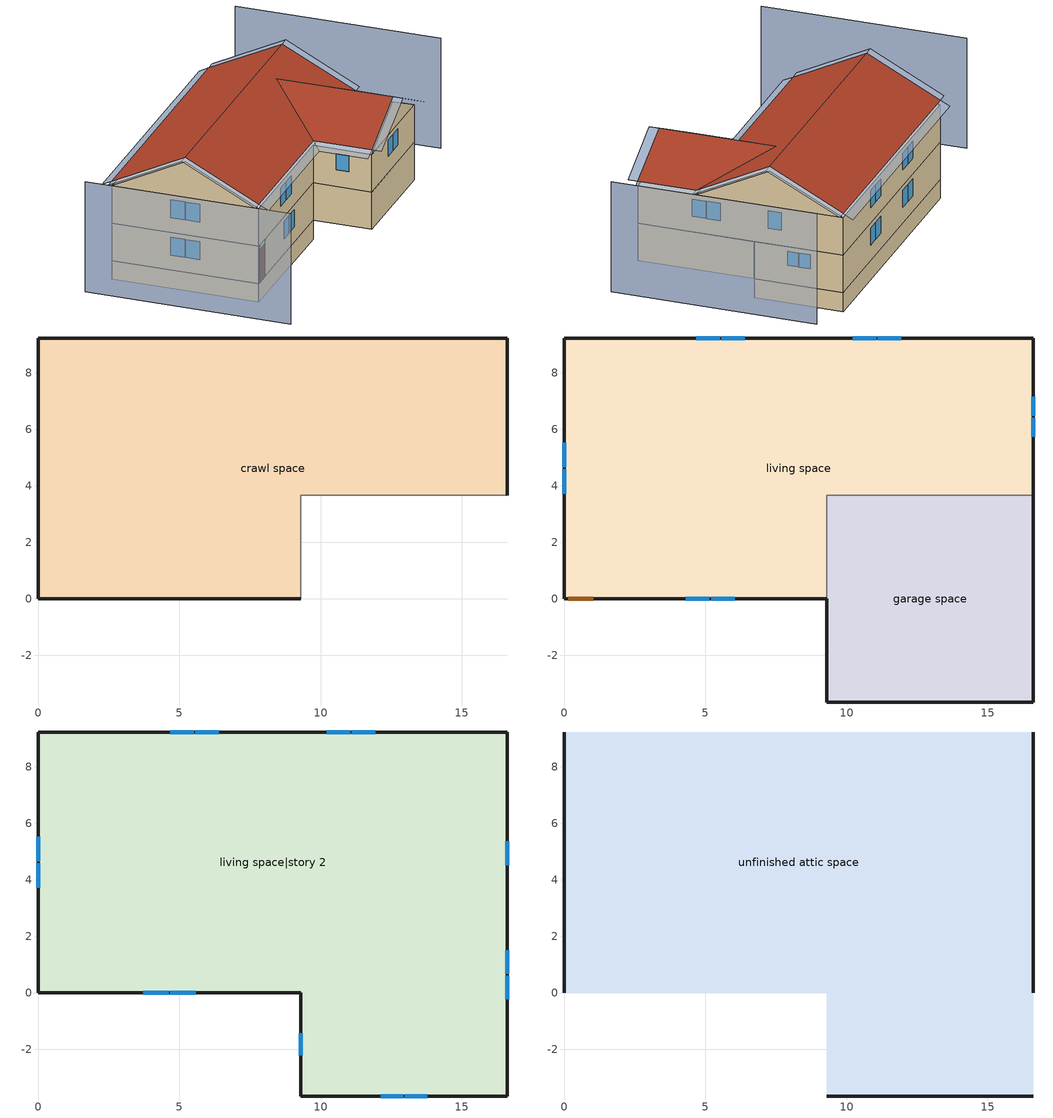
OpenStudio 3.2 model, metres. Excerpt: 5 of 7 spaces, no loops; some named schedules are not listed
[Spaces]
crawl space
 floor foundation (FloorFndGrndCS): 0,0 0,9.23 16.61,9.23 16.61,3.66 9.3,3.66 9.3,0 z-1.22
 wall foundation (WallFndGrndCS): 16.61,3.66 16.61,9.23 0,9.23 0,0 9.3,0 z-1.22:0
 wall adiabatic (WallFndGrndCS): 9.3,0 9.3,3.66 16.61,3.66 z-1.22:0
garage space
 floor foundation (FloorFndGrndUnfinSlab): 9.3,-3.66 9.3,3.66 16.61,3.66 16.61,-3.66 z0
 wall outside (WallExtUninsUnfin): 9.3,0 9.3,-3.66 16.61,-3.66 16.61,3.66 z0:2.44
 wall to living space (WallIntFinInsUnfin Reversed): 16.61,3.66 9.3,3.66 9.3,0 z0:2.44
living space
 floor to crawl space (FloorCSInsFin Reversed): 0,0 0,9.23 16.61,9.23 16.61,3.66 9.3,3.66 9.3,0 z0
 wall outside (WallExtInsFin): 16.61,3.66 16.61,9.23 0,9.23 0,0 0.13,0 1.05,0 9.3,0 z0:2.44
 window (WindowConstruction): 4.3,0 5.14,0 / 5.2,0 6.05,0 z1.01:2.13; 11.93,9.23 11.11,9.23 / 11.05,9.23 10.22,9.23 / 6.4,9.23 5.57,9.23 / 5.51,9.23 4.68,9.23 z1.03:2.13; 0,5.52 0,4.65 / 0,4.58 0,3.71 z0.97:2.13; 16.61,5.74 16.61,6.41 / 16.61,6.47 16.61,7.15 z1.23:2.13
 door (Door): 0.15,0 1.02,0 z0:2.13
living space|story 2
 floor to garage space (FloorFinInsUnfin): 16.61,3.66 16.61,-3.66 9.3,-3.66 9.3,3.66 z2.44
 floor to living space (FloorFinUninsFin): 16.61,9.23 16.61,3.66 9.3,3.66 9.3,0 0,0 0,9.23 z2.44
 wall outside (WallExtInsFin): 0,9.23 0,0 9.3,0 9.3,-3.66 16.61,-3.66 16.61,9.23 0,9.23 z2.44:4.88
 window (WindowConstruction): 3.73,0 4.62,0 / 4.68,0 5.57,0 z3.38:4.57; 12.13,-3.66 12.93,-3.66 / 12.99,-3.66 13.78,-3.66 z3.52:4.57; 11.93,9.23 11.11,9.23 / 11.05,9.23 10.22,9.23 / 6.4,9.23 5.57,9.23 / 5.51,9.23 4.68,9.23 z3.47:4.57; 0,5.52 0,4.65 / 0,4.58 0,3.71 z3.41:4.57; 9.3,-1.44 9.3,-2.22 z3.54:4.57; 16.61,-0.23 16.61,0.61 / 16.61,0.67 16.61,1.51 / 16.61,4.51 16.61,5.35 z3.45:4.57
unfinished attic space
 floor to living space|story 2 (FloorFinInsUnfinAttic): 16.61,9.23 16.61,0 0,0 0,9.23 z4.88; 9.3,-3.66 9.3,0 16.61,0 16.61,-3.66 z4.88
 wall outside (WallExtUninsUnfin): 0,4.61,7.18 0,9.23,4.88 0,0,4.88; 16.61,4.61,7.18 16.61,0,4.88 16.61,9.23,4.88; 9.3,-3.66,4.88 16.61,-3.66,4.88 12.96,-3.66,6.71
 roof outside (RoofUnfinInsExt): 0,4.61,7.49 16.61,4.61,7.49 16.61,9.23,5.18 0,9.23,5.18; 9.3,0,5.18 9.3,-3.66,5.18 12.96,-3.66,7.01 12.96,3.66,7.01; 16.61,0,5.18 12.96,3.66,7.01 12.96,-3.66,7.01 16.61,-3.66,5.18; 0,4.61,7.49 0,0,5.18 9.3,0,5.18 12.96,3.66,7.01 16.61,0,5.18 16.61,4.61,7.49
shading: -4.57,9.23 -4.57,-3.66 / 21.19,-3.66 21.19,9.23 z0:7.18; 16.61,0.67 16.61,1.51 / 16.61,-0.23 16.61,0.61 / 16.61,4.51 16.61,5.35 z3.45:4.57; 0,5.52 0,4.65 / 0,4.58 0,3.71 z0.97:2.13; 4.3,0 5.14,0 / 5.2,0 6.05,0 z1.01:2.13; 12.13,-3.66 12.93,-3.66 / 12.99,-3.66 13.78,-3.66 z3.52:4.57; 11.05,9.23 10.22,9.23 / 5.51,9.23 4.68,9.23 / 11.93,9.23 11.11,9.23 / 6.4,9.23 5.57,9.23 z1.03:2.13; 16.61,5.74 16.61,6.41 / 16.61,6.47 16.61,7.15 z1.23:2.13; 9.3,-1.44 9.3,-2.22 z3.54:4.57; 11.93,9.23 11.11,9.23 / 11.05,9.23 10.22,9.23 / 6.4,9.23 5.57,9.23 / 5.51,9.23 4.68,9.23 z3.47:4.57; 0,4.58 0,3.71 / 0,5.52 0,4.65 z3.41:4.57; 4.68,0 5.57,0 / 3.73,0 4.62,0 z3.38:4.57; -0.61,4.61,7.49 -0.61,0,5.18 0,0,5.18 0,4.61,7.49; 0,-0.61,4.88 9.3,-0.61,4.88 9.3,0,5.18 0,0,5.18; 17.22,0,5.18 17.22,4.61,7.49 16.61,4.61,7.49 16.61,0,5.18; 17.22,-3.66,4.88 17.22,0,4.88 16.61,0,5.18 16.61,-3.66,5.18; 12.96,-4.27,7.01 16.61,-4.27,5.18 16.61,-3.66,5.18 12.96,-3.66,7.01; 8.69,0,4.88 8.69,-3.66,4.88 9.3,-3.66,5.18 9.3,0,5.18; 9.3,-4.27,5.18 12.96,-4.27,7.01 12.96,-3.66,7.01 9.3,-3.66,5.18; -0.61,9.23,5.18 -0.61,4.61,7.49 0,4.61,7.49 0,9.23,5.18; 17.22,4.61,7.49 17.22,9.23,5.18 16.61,9.23,5.18 16.61,4.61,7.49; 16.61,9.84,4.88 0,9.84,4.88 0,9.23,5.18 16.61,9.23,5.18
[Building]
Building 1: North Axis {deg}=45; Standards Number of Stories=2; Standards Number of Above Ground Stories=2; Standards Building Type=singlefamilydetached; Standards Number of Living Units=1
[Site]
Burlington International Ap_VT_USA: Latitude {deg}=44.47; Longitude {deg}=-73.15; Time Zone {hr}=-5; Elevation {m}=101; Terrain=Suburbs
[ClimateZones]
Climate Zone Institution Name 1=Building America; Climate Zone Document Year 1=0; Climate Zone Value 1=Cold
[Site:WaterMainsTemperature]
Calculation Method=Correlation; Annual Average Outdoor Air Temperature {C}=7.86614; Maximum Difference In Monthly Average Outdoor Air Temperatures {deltaC}=28.2745
[Site:GroundTemperature:Deep]
7.86614, 7.86614, 7.86614, 7.86614, 7.86614, 7.86614, 7.86614, 7.86614, 7.86614, 7.86614, 7.86614, 7.86614
[Material] Roughness=Rough
Name | Thickness {m} | Conductivity {W/m-K} | Density {kg/m3} | Specific Heat {J/kg-K} | Thermal Absorptance | Solar Absorptance | Visible Absorptance
Drywall 0.5 in. | 0.0127 | 0.160291 | 801 | 837.4 | 0.9 | 0.5 | 0.1
FloorUATrussandIns | 0.0889 | 0.0564573 | 50.7834 | 1165.1 | 0.9 | 0.5 | 0.9
FloorUAAdditionalCeilingIns | 0.196342 | 0.0539976 | 16.02 | 1046.75
Asphalt Shingles, Medium | 0.009525 | 0.162714 | 1121.4 | 1465.45 | 0.91 | 0.85 | 0.85
RoofSheathing | 0.01905 | 0.115458 | 512.64 | 1214.23 | 0.82 | 0.3 | 0.3
RoofUARoofIns | 0.18415 | 8.02397 | 37.0049 | 1207.88 | 0.91 | 0.85 | 0.91
Vinyl, Light | 0.009525 | 0.089435 | 177.822 | 1046.75 | 0.9 | 0.3 | 0.3
WallSheathing | 0.0127 | 0.115458 | 512.64 | 1214.23 | 0.82 | 0.3 | 0.3
WallStudAndCavity | 0.1397 | 0.0591464 | 148.393 | 1174.04 | 0.9 | 0.3 | 0.9
WallStudAndCavity 1 | 0.1397 | 0.0595086 | 148.393 | 1174.04 | 0.82 | 0.3 | 0.82
WallStudAndCavity 2 | 0.0889 | 0.393744 | 83.0341 | 1211.67 | 0.9 | 0.3 | 0.9
WallStudAndCavity 3 | 0.0889 | 0.397942 | 83.0341 | 1211.67 | 0.82 | 0.3 | 0.3
res furniture material living space|story 2 | 0.1524 | 0.115458 | 640.8 | 1214.23 | 0.9 | 0.6 | 0.1
Concrete 8.0 in.; FootingMaterial | 0.2032 | 1.803125 | 2242.8 | 837.4 | 0.9
Concrete 4.0 in. | 0.1016 | 1.803125 | 2242.8 | 837.4 | 0.9
FloorIns | 0.23495 | 0.0754732 | 106.365 | 1151.69 | 0.82 | 0.3 | 0.3
Wood Floor | 0.015875 | 0.115458 | 544.68 | 1214.23
Floor Covering | 0.0127 | 0.0433444 | 54.468 | 1339.84 | 0.9 | 0.9
FloorIns 1 | 0.1397 | 0.0489548 | 106.365 | 1151.69 | 0.82 | 0.3 | 0.3
FloorFinStudAndAirFloor | 0.1397 | 0.557395 | 67.691 | 1210.98 | 0.9 | 0.5 | 0.9
DoorMaterial | 0.04445 | 0.0612267 | 512.64 | 1214.23 | 0.82 | 0.3 | 0.3
[Construction]
FloorFinInsUnfinAttic: Drywall 0.5 in., FloorUATrussandIns, FloorUAAdditionalCeilingIns
RoofUnfinInsExt: Asphalt Shingles, Medium, RoofSheathing, RoofUARoofIns
WallExtInsFin: Vinyl, Light, WallSheathing, WallStudAndCavity, Drywall 0.5 in.
WallIntFinInsUnfin Reversed: WallStudAndCavity 1, WallSheathing
WallExtUninsUnfin: Vinyl, Light, WallSheathing, WallStudAndCavity 2
WallIntFinUninsFin: WallStudAndCavity 3, Drywall 0.5 in.
res furniture construction living space|story 2; res furniture construction garage space; res furniture construction living space: res furniture material living space|story 2
WallFndGrndCS: Concrete 8.0 in.
FloorFndGrndCS; FloorFndGrndUnfinSlab: Concrete 4.0 in.
FloorCSInsFin Reversed: Floor Covering, Wood Floor, RoofSheathing, FloorIns
FootingConstruction: FootingMaterial
FloorFinInsUnfin: FloorIns 1, RoofSheathing, Wood Floor, Floor Covering
FloorFinUninsFin: Drywall 0.5 in., FloorFinStudAndAirFloor, RoofSheathing, Wood Floor, Floor Covering
WindowConstruction: WindowMaterial
Door: DoorMaterial
[WindowMaterial:SimpleGlazingSystem]
WindowMaterial: U-Factor {W/m2-K}=6.58648; Solar Heat Gain Coefficient=0.76
[ThermalZone] Use Ideal Air Loads=No
living zone: Thermostat=living zone temperature setpoint
garage zone; unfinished attic zone; crawl zone: 
res ds res fur oil asys ret air zone; res ds res ac asys ret air zone: Volume {m3}=0.25
[Sizing:Zone] Zone Cooling Design Supply Air Temperature Input Method=SupplyAirTemperature; Zone Cooling Design Supply Air Temperature {C}=14; Zone Cooling Design Supply Air Temperature Difference {deltaC}=11.11; Zone Heating Design Supply Air Temperature Input Method=SupplyAirTemperature; Zone Heating Design Supply Air Temperature {C}=40; Zone Heating Design Supply Air Temperature Difference {deltaC}=11.11; Zone Cooling Design Supply Air Humidity Ratio {kg-H2O/kg-air}=0.0085; Zone Heating Design Supply Air Humidity Ratio {kg-H2O/kg-air}=0.008; Cooling Design Air Flow Method=DesignDay; Heating Design Air Flow Method=DesignDay; Account for Dedicated Outdoor Air System=No; Dedicated Outdoor Air System Control Strategy=NeutralSupplyAir; Dedicated Outdoor Air Low Setpoint Temperature for Design {C}=autosize; Dedicated Outdoor Air High Setpoint Temperature for Design {C}=autosize
garage zone; unfinished attic zone; crawl zone; res ds res fur oil asys ret air zone; res ds res ac asys ret air zone
[Space]
Name | Space Type | Thermal Zone | Building Unit
garage space | Space Type 1 | garage zone
living space; living space|story 2 | Space Type 2 | living zone | unit 1
unfinished attic space | Space Type 3 | unfinished attic zone
crawl space | Space Type 4 | crawl zone
res ds res fur oil asys ret air space |  | res ds res fur oil asys ret air zone
res ds res ac asys ret air space |  | res ds res ac asys ret air zone
[SpaceType]
Name | Standards Space Type
Space Type 1 | garage
Space Type 2 | living
Space Type 3 | unfinished attic
Space Type 4 | crawlspace
[BuildingUnit]
unit 1: Building Unit Type=Residential
[External:File]
schedules.csv: File=schedules.csv
[People:Definition] Number of People Calculation Method=People; Fraction Radiant=0.319734; Sensible Heat Fraction=0.573; Carbon Dioxide Generation Rate {m3/s-W}=0; Enable ASHRAE 55 Comfort Warnings=No; Mean Radiant Temperature Calculation Type=ZoneAveraged
Name | Number of People {people}
res occupants|living space|story 2 | 1.17449
res occupants|living space | 0.825507
[People] Number of People Schedule=occupants; Activity Level Schedule=res occupants activity schedule; Multiplier=1
Name | People Definition | Space or SpaceType
res occupants|living space|story 2 | res occupants|living space|story 2 | living space|story 2
res occupants|living space | res occupants|living space | living space
[InternalMass:Definition] Design Level Calculation Method=SurfaceArea
Name | Construction | Surface Area {m2}
living space|story 2 Partition | WallIntFinUninsFin | 180.093
living space Partition | WallIntFinUninsFin | 126.58
res furniture mass living space|story 2 | res furniture construction living space|story 2 | 72.037
res furniture mass garage space | res furniture construction garage space | 5.35122
res furniture mass living space | res furniture construction living space | 50.6322
[InternalMass] Multiplier=1
Name | Internal Mass Definition | Space or SpaceType
living space|story 2 Partition | living space|story 2 Partition | living space|story 2
living space Partition | living space Partition | living space
res furniture mass living space|story 2 | res furniture mass living space|story 2 | living space|story 2
res furniture mass garage space | res furniture mass garage space | garage space
res furniture mass living space | res furniture mass living space | living space
[Foundation:Kiva] Wall Height Above Grade {m}=0.2032; Wall Depth Below Slab {m}=0.2032
Name | Footing Wall Construction
Foundation Kiva 1
Foundation Kiva 2 | FootingConstruction
[Foundation:Kiva:Settings]
Soil Conductivity {W/m-K}=1.731; Soil Density {kg/m3}=1842.3; Soil Specific Heat {J/kg-K}=418.7; Ground Solar Absorptivity=0.9; Ground Thermal Absorptivity=0.9; Ground Surface Roughness {m}=0.03; Far-Field Width {m}=40; Deep-Ground Boundary Condition=ZeroFlux; Deep-Ground Depth {m}=40; Minimum Cell Dimension {m}=0.02; Maximum Cell Growth Coefficient=1.5; Simulation Timestep=Hourly
[SurfaceProperty:ExposedFoundationPerimeter] Exposed Perimeter Calculation Method=TotalExposedPerimeter
Name | Total Exposed Perimeter {m}
Surface 28 | 40.7134
Surface 1 | 18.288
[WaterUse:Equipment:Definition]
Name | Peak Flow Rate {m3/s} | Target Temperature Schedule
res shower | 4.32139e-05 | fixtures temperature schedule
res sink | 3.62486e-05 | fixtures temperature schedule
res bath | 0.000136055 | fixtures temperature schedule
res shower dist; res sink dist; res bath dist | 0 | fixtures temperature schedule
res cw | 4.25368e-05 | res cw temperature schedule
[WaterUse:Equipment] Space=living space|story 2
Name | Water Use Equipment Definition | Flow Rate Fraction Schedule
res shower | res shower | showers
res sink | res sink | sinks
res bath | res bath | baths
res shower dist | res shower dist | showers
res sink dist | res sink dist | sinks
res bath dist | res bath dist | baths
res cw | res cw | clothes_washer
[OtherEquipment:Definition] Design Level Calculation Method=EquipmentLevel
Name | Design Level {W} | Fraction Latent | Fraction Radiant | Fraction Lost
res shower | 1242.62 | 0.487118 | 0 | 0
res sink | 363.937 | 0.311976 | 0 | 0
res bath | 2006.36 | 0 | 0 | 0
res hot water distribution | 2236.05 | 0 | 0 | 0
res ds res fur oil asys SupSLkToLvEq; res ds res fur oil asys SupLatLkToLvEq; res ds res fur oil asys SupDCnToLvEq; res ds res fur oil asys SupDCnToAhEq; res ds res fur oil asys RetDCnToPlEq; res ds res fur oil asys RetDCnToAhEquip; res ds res fur oil asys SupSLkToAhEq; res ds res fur oil asys SupLatLkToAhEq; res ds res fur oil asys RetSLkEq; res ds res fur oil asys RetLatLkEq; res ds res ac asys SupSLkToLvEq; res ds res ac asys SupLatLkToLvEq; res ds res ac asys SupDCnToLvEq; res ds res ac asys SupDCnToAhEq; res ds res ac asys RetDCnToPlEq; res ds res ac asys RetDCnToAhEquip; res ds res ac asys SupSLkToAhEq; res ds res ac asys SupLatLkToAhEq; res ds res ac asys RetSLkEq; res ds res ac asys RetLatLkEq | 0
[OtherEquipment]
Name | Other Equipment Definition | Space or SpaceType | Schedule | Fuel Type
res shower | res shower | living space|story 2 | showers
res sink | res sink | living space|story 2 | sinks
res bath | res bath | living space|story 2 | baths
res hot water distribution | res hot water distribution | living space|story 2 | showers
res ds res fur oil asys SupSLkToLvEq | res ds res fur oil asys SupSLkToLvEq | living space|story 2 | Always On Discrete | None
res ds res fur oil asys SupLatLkToLvEq | res ds res fur oil asys SupLatLkToLvEq | living space|story 2 | Always On Discrete | None
res ds res fur oil asys SupDCnToLvEq | res ds res fur oil asys SupDCnToLvEq | living space|story 2 | Always On Discrete | None
res ds res fur oil asys SupDCnToAhEq | res ds res fur oil asys SupDCnToAhEq | crawl space | Always On Discrete | None
res ds res fur oil asys RetDCnToPlEq | res ds res fur oil asys RetDCnToPlEq | res ds res fur oil asys ret air space | Always On Discrete | None
res ds res fur oil asys RetDCnToAhEquip | res ds res fur oil asys RetDCnToAhEquip | crawl space | Always On Discrete | None
res ds res fur oil asys SupSLkToAhEq | res ds res fur oil asys SupSLkToAhEq | crawl space | Always On Discrete | None
res ds res fur oil asys SupLatLkToAhEq | res ds res fur oil asys SupLatLkToAhEq | crawl space | Always On Discrete | None
res ds res fur oil asys RetSLkEq | res ds res fur oil asys RetSLkEq | res ds res fur oil asys ret air space | Always On Discrete | None
res ds res fur oil asys RetLatLkEq | res ds res fur oil asys RetLatLkEq | res ds res fur oil asys ret air space | Always On Discrete | None
res ds res ac asys SupSLkToLvEq | res ds res ac asys SupSLkToLvEq | living space|story 2 | Always On Discrete | None
res ds res ac asys SupLatLkToLvEq | res ds res ac asys SupLatLkToLvEq | living space|story 2 | Always On Discrete | None
res ds res ac asys SupDCnToLvEq | res ds res ac asys SupDCnToLvEq | living space|story 2 | Always On Discrete | None
res ds res ac asys SupDCnToAhEq | res ds res ac asys SupDCnToAhEq | crawl space | Always On Discrete | None
res ds res ac asys RetDCnToPlEq | res ds res ac asys RetDCnToPlEq | res ds res ac asys ret air space | Always On Discrete | None
res ds res ac asys RetDCnToAhEquip | res ds res ac asys RetDCnToAhEquip | crawl space | Always On Discrete | None
res ds res ac asys SupSLkToAhEq | res ds res ac asys SupSLkToAhEq | crawl space | Always On Discrete | None
res ds res ac asys SupLatLkToAhEq | res ds res ac asys SupLatLkToAhEq | crawl space | Always On Discrete | None
res ds res ac asys RetSLkEq | res ds res ac asys RetSLkEq | res ds res ac asys ret air space | Always On Discrete | None
res ds res ac asys RetLatLkEq | res ds res ac asys RetLatLkEq | res ds res ac asys ret air space | Always On Discrete | None
[EnergyManagementSystem:Sensor]
Name | Output Variable or Output Meter Index Key | Output Variable or Output Meter
res_shower_vol | res shower | Water Use Equipment Hot Water Volume
res_shower_mixsp | fixtures temperature schedule | Schedule Value
res_nv_pb_s |  | Site Outdoor Air Barometric Pressure
res_af_vw_s |  | Site Wind Speed
res_nv_wt_s |  | Site Outdoor Air Humidity Ratio
res_nv_1_nva_s | res nv_1 avail schedule | Schedule Value
res_nv_1_sp_s | res nv_1 temp schedule | Schedule Value
res_ds_res_fur_oil_asys_ah_mfr_s | Node 26 | System Node Mass Flow Rate
res_ds_res_fur_oil_asys_ah_vfr_s | Node 26 | System Node Current Density Volume Flow Rate
res_ds_res_fur_oil_asys_ah_tt_s | Node 26 | System Node Temperature
res_ds_res_fur_oil_asys_ra_t_s | Node 29 | System Node Temperature
res_ds_res_fur_oil_asys_ah_wt_s | Node 26 | System Node Humidity Ratio
res_ds_res_fur_oil_asys_ra_w_s | Node 29 | System Node Humidity Ratio
res_ds_res_fur_oil_asys_ah_t_s; res_ds_res_ac_asys_ah_t_s | crawl zone | Zone Air Temperature
res_ds_res_fur_oil_asys_ah_w_s; res_ds_res_ac_asys_ah_w_s | crawl zone | Zone Mean Air Humidity Ratio
res_ds_res_ac_asys_ah_mfr_s | Node 19 | System Node Mass Flow Rate
res_ds_res_ac_asys_ah_vfr_s | Node 19 | System Node Current Density Volume Flow Rate
res_ds_res_ac_asys_ah_tt_s | Node 19 | System Node Temperature
res_ds_res_ac_asys_ra_t_s | Node 22 | System Node Temperature
res_ds_res_ac_asys_ah_wt_s | Node 19 | System Node Humidity Ratio
res_ds_res_ac_asys_ra_w_s | Node 22 | System Node Humidity Ratio
res_infil_1_range_sch_s | res mv_1 range exhaust schedule | Schedule Value
res_infil_1_bath_sch_s | res mv_1 bath exhaust schedule | Schedule Value
res_infil_1_dryer_sch_s | clothes_dryer_exhaust | Schedule Value
res_infil_1_wh_sch_s | Always On Discrete | Schedule Value
[EnergyManagementSystem:Program]
res_shower_sag: If res_shower_vol > 0; Set ShowerTime=SystemTimeStep; Else; Set ShowerTime=0; EndIf; If (res_shower_vol > 0) && (res_shower_mixsp > res_shower_tout); Set ShowerSag=SystemTimeStep; Set ShowerE=res_shower_vol*4141170*(res_shower_mixsp-res_shower_tout); Else; Set ShowerSag=0; Set ShowerE=0; EndIf
res_nv_1_program: Set Tdiff = res_af_1_tin_s-res_af_1_tt_s; Set dT = (@Abs Tdiff); Set pt = (@RhFnTdbWPb res_af_1_tt_s res_nv_wt_s res_nv_pb_s); Set NVA = 8665.670319571907; Set Cs = 0.00017926040778923255; Set Cw = 8.70903777141566e-05; Set MNV = 4.15439602667519; Set MHR = 0.0115; Set MRH = 0.7; Set temp1 = (res_nv_1_nva_s*NVA); Set SGNV = temp1*((((Cs*dT)+(Cw*(res_af_vw_s^2)))^0.5)/1000); If (res_nv_wt_s<MHR) && (pt<MRH) && (res_af_1_tin_s>res_nv_1_sp_s); Set temp2 = (res_af_1_tin_s-res_nv_1_sp_s); Set NVadj1 = temp2/(res_af_1_tin_s-res_af_1_tt_s); Set NVadj2 = (@Min NVadj1 1); Set NVadj3 = (@Max NVadj2 0); Set NVadj = SGNV*NVadj3; Set res_nv_1_flow_act = (@Min NVadj MNV); Else; Set res_nv_1_flow_act = 0; EndIf
res_ds_res_fur_oil_asys_program: Set res_ds_res_fur_oil_asys_AhMfr = res_ds_res_fur_oil_asys_ah_mfr_s; Set res_ds_res_fur_oil_asys_FanRtf = res_ds_res_fur_oil_asys_fan_rtf_s; Set res_ds_res_fur_oil_asys_AhVfr = res_ds_res_fur_oil_asys_ah_vfr_s; Set res_ds_res_fur_oil_asys_AhTt = res_ds_res_fur_oil_asys_ah_tt_s; Set res_ds_res_fur_oil_asys_AhWt = res_ds_res_fur_oil_asys_ah_wt_s; Set res_ds_res_fur_oil_asys_RaT = res_ds_res_fur_oil_asys_ra_t_s; Set res_ds_res_fur_oil_asys_RaW = res_ds_res_fur_oil_asys_ra_w_s; Set res_ds_res_fur_oil_asys_AhT = res_ds_res_fur_oil_asys_ah_t_s; Set res_ds_res_fur_oil_asys_AhW = res_ds_res_fur_oil_asys_ah_w_s; Run res_ds_res_fur_oil_asys_lk_subrout; Set res_ds_res_fur_oil_asys_SupSLkToLvEq_act = res_ds_res_fur_oil_asys_SupSLkToLv; Set res_ds_res_fur_oil_asys_SupLatLkToLvEq_act = res_ds_res_fur_oil_asys_SupLatLkToLv; Set res_ds_res_fur_oil_asys_SupDCnToLvEq_act = res_ds_res_fur_oil_asys_SupDCnToLv; Set res_ds_res_fur_oil_asys_SupDCnToAhEq_act = res_ds_res_fur_oil_asys_SupDCnToAh; Set res_ds_res_fur_oil_asys_SupSLkToAhEq_act = res_ds_res_fur_oil_asys_SupSLkToAh; Set res_ds_res_fur_oil_asys_SupLatLkToAhEq_act = res_ds_res_fur_oil_asys_SupLatLkToAh; Set res_ds_res_fur_oil_asys_RetSLkEq_act = res_ds_res_fur_oil_asys_RetSLk; Set res_ds_res_fur_oil_asys_RetLatLkEq_act = res_ds_res_fur_oil_asys_RetLatLk; Set res_ds_res_fur_oil_asys_RetDCnToPlEq_act = res_ds_res_fur_oil_asys_RetDCnToPl; Set res_ds_res_fur_oil_asys_RetDCnToAhEquip_act = res_ds_res_fur_oil_asys_RetDCnToAh; Set res_ds_res_fur_oil_asys_AhToLivMix_act = res_ds_res_fur_oil_asys_AhToLiv; Set res_ds_res_fur_oil_asys_LivToAhMix_act = res_ds_res_fur_oil_asys_LivToAh
res_ds_res_ac_asys_program: Set res_ds_res_ac_asys_AhMfr = res_ds_res_ac_asys_ah_mfr_s; Set res_ds_res_ac_asys_FanRtf = res_ds_res_ac_asys_fan_rtf_s; Set res_ds_res_ac_asys_AhVfr = res_ds_res_ac_asys_ah_vfr_s; Set res_ds_res_ac_asys_AhTt = res_ds_res_ac_asys_ah_tt_s; Set res_ds_res_ac_asys_AhWt = res_ds_res_ac_asys_ah_wt_s; Set res_ds_res_ac_asys_RaT = res_ds_res_ac_asys_ra_t_s; Set res_ds_res_ac_asys_RaW = res_ds_res_ac_asys_ra_w_s; Set res_ds_res_ac_asys_AhT = res_ds_res_ac_asys_ah_t_s; Set res_ds_res_ac_asys_AhW = res_ds_res_ac_asys_ah_w_s; Run res_ds_res_ac_asys_lk_subrout; Set res_ds_res_ac_asys_SupSLkToLvEq_act = res_ds_res_ac_asys_SupSLkToLv; Set res_ds_res_ac_asys_SupLatLkToLvEq_act = res_ds_res_ac_asys_SupLatLkToLv; Set res_ds_res_ac_asys_SupDCnToLvEq_act = res_ds_res_ac_asys_SupDCnToLv; Set res_ds_res_ac_asys_SupDCnToAhEq_act = res_ds_res_ac_asys_SupDCnToAh; Set res_ds_res_ac_asys_SupSLkToAhEq_act = res_ds_res_ac_asys_SupSLkToAh; Set res_ds_res_ac_asys_SupLatLkToAhEq_act = res_ds_res_ac_asys_SupLatLkToAh; Set res_ds_res_ac_asys_RetSLkEq_act = res_ds_res_ac_asys_RetSLk; Set res_ds_res_ac_asys_RetLatLkEq_act = res_ds_res_ac_asys_RetLatLk; Set res_ds_res_ac_asys_RetDCnToPlEq_act = res_ds_res_ac_asys_RetDCnToPl; Set res_ds_res_ac_asys_RetDCnToAhEquip_act = res_ds_res_ac_asys_RetDCnToAh; Set res_ds_res_ac_asys_AhToLivMix_act = res_ds_res_ac_asys_AhToLiv; Set res_ds_res_ac_asys_LivToAhMix_act = res_ds_res_ac_asys_LivToAh
res_infil_1_program: Set p_m = 0.14; Set p_s = 0.22; Set s_m = 270; Set s_s = 370; Set z_m = 9.99744; Set z_s = 4.8768; Set f_t = (((s_m/z_m)^p_m)*((z_s/s_s)^p_s)); Set Tdiff = res_af_1_tin_s-res_af_1_tt_s; Set dT = @Abs Tdiff; Set c = 0.2413; Set Cs = 0.1169; Set Cw = 0.1283; Set n = 0.65; Set sft = (f_t*0.7000000000000001); Set temp1 = ((c*Cw)*((sft*res_af_vw_s)^(2*n)))^2; Set Qn = (((c*Cs*(dT^n))^2)+temp1)^0.5; Set Tdiff = res_af_1_tin_s-res_af_1_tt_s; Set QWHV = res_infil_1_wh_sch_s*0.0; Set Qrange = res_infil_1_range_sch_s*0.0472; Set Qdryer = res_infil_1_dryer_sch_s*0.0472; Set Qbath = res_infil_1_bath_sch_s*0.0472; Set QductsOut = 0; Set QductsIn = 0; Set QductsOut = QductsOut+res_ds_res_fur_oil_asys_lk_ret_fan_equiv; Set QductsIn = QductsIn+res_ds_res_fur_oil_asys_lk_sup_fan_equiv; Set QductsOut = QductsOut+res_ds_res_ac_asys_lk_ret_fan_equiv; Set QductsIn = QductsIn+res_ds_res_ac_asys_lk_sup_fan_equiv; Set Qout = Qrange+Qbath+Qdryer+QductsOut; Set Qin = QWHV+QductsIn; Set faneff_wh = 1; Set res_infil_1_house_fan_act = (QWHV*300)/faneff_wh*0; Set faneff_sp = 0.4719474432000001; Set res_infil_1_range_fan_act = (Qrange*300)/faneff_sp; Set res_infil_1_bath_fan_act = (Qbath*300)/faneff_sp; Set Qfan = (@Max Qout Qin); If Qfan > 0; Set Qavg = ((Qout + Qin) / 2.0); If ((@Abs (Qout - Qavg)) / Qavg) <= 0.1; Set phi = 1; Else; Set phi = (Qn / (Qn + Qfan)); EndIf; Set Qinf_adj = phi * Qn; Else; Set Qinf_adj = Qn; EndIf; Set res_infil_1_flow_act = Qfan + Qinf_adj
[EnergyManagementSystem:ProgramCallingManager]
res shower sag: EndOfSystemTimestepAfterHVACReporting; res_shower_sag
res af_1 program calling manager: BeginTimestepBeforePredictor; res_infil_1_program; res_nv_1_program
res ds res fur oil asys program calling manager: EndOfSystemTimestepAfterHVACReporting; res_ds_res_fur_oil_asys_program
res ds res ac asys program calling manager: EndOfSystemTimestepAfterHVACReporting; res_ds_res_ac_asys_program
[EnergyManagementSystem:OutputVariable] Type of Data in Variable=Summed; Update Frequency=SystemTimestep; EMS Program or Subroutine=res_shower_sag
Name | EMS Variable | Units
Unmet Shower Energy|unit 1 | ShowerE | J
Unmet Shower Time|unit 1 | ShowerSag | hr
Shower Draw Time|unit 1 | ShowerTime | hr
[ThermostatSetpoint:DualSetpoint]
living zone temperature setpoint: Heating Setpoint Temperature Schedule=res heating setpoint; Cooling Setpoint Temperature Schedule=res cooling setpoint
[ElectricEquipment:Definition] Design Level Calculation Method=EquipmentLevel
Name | Design Level {W} | Fraction Latent | Fraction Radiant | Fraction Lost
res ceil fan | 0 | 0 | 0.558 | 0
res refrig | 65.0889 | 0 | 0 | 0
res cw | 874.518 | 0 | 0.48 | 0.2
res cd electric | 12517.9 | 0.05 | 0.09 | 0.8
res range electric | 2353.64 | 0.3 | 0.24 | 0.3
res misc plug loads|living space|story 2 | 350.395 | 0.021 | 0.558 | 0.049
res misc plug loads|living space | 246.28 | 0.021 | 0.558 | 0.049
res freezer | 47.9573 | 0 | 0 | 0
res pool pump | 997.919 | 0 | 0 | 1
res infil_1 house fan; res infil_1 range fan; res infil_1 bath fan | 0 | 0 | 0 | 1
[ElectricEquipment]
Name | Electric Equipment Definition | Space or SpaceType | Schedule
res ceil fan | res ceil fan | living space|story 2 | ceiling_fan
res refrig | res refrig | living space|story 2 | res refrig schedule
res cw | res cw | living space|story 2 | clothes_washer_power
res cd electric | res cd electric | living space|story 2 | clothes_dryer
res range electric | res range electric | living space|story 2 | cooking_range
res misc plug loads|living space|story 2 | res misc plug loads|living space|story 2 | living space|story 2 | plug_loads
res misc plug loads|living space | res misc plug loads|living space | living space | plug_loads
res freezer | res freezer | garage space | res freezer schedule
res pool pump | res pool pump | living space | res pool pump schedule
res infil_1 house fan | res infil_1 house fan | living space|story 2 | Always On Discrete
res infil_1 range fan | res infil_1 range fan | living space|story 2 | Always On Discrete
res infil_1 bath fan | res infil_1 bath fan | living space|story 2 | Always On Discrete
[Lights:Definition] Design Level Calculation Method=LightingLevel; Fraction Radiant=0.6; Fraction Visible=0.2; Return Air Fraction=0
Name | Lighting Level {W}
res lighting interior living space|story 2 | 331.429
res lighting interior living space | 232.949
res lighting garage garage space | 4.07527
[Lights] Fraction Replaceable=1
Name | Lights Definition | Space or SpaceType | Schedule
res lighting interior living space|story 2 | res lighting interior living space|story 2 | living space|story 2 | lighting_interior
res lighting interior living space | res lighting interior living space | living space | lighting_interior
res lighting garage garage space | res lighting garage garage space | garage space | lighting_garage
[Exterior:Lights:Definition]
res lighting exterior: Design Level {W}=10.8015
[Exterior:Lights]
res lighting exterior: Exterior Lights Definition=res lighting exterior; Schedule=lighting_exterior
[SpaceInfiltration:EffectiveLeakageArea] Schedule=Always On Discrete
Name | Space or SpaceType | Effective Air Leakage Area {cm2} | Stack Coefficient | Wind Coefficient
res infil|garage space | garage space | 408.02 | 0.000129067 | 4.38083e-05
res infil|unfinished attic space | unfinished attic space | 5997.08 | 0.000181537 | 4.28294e-05
[SpaceInfiltration:DesignFlowRate] Schedule=Always On Discrete
Name | Space or SpaceType | Design Flow Rate Calculation Method | Air Changes per Hour {1/hr} | Constant Term Coefficient | Temperature Term Coefficient | Velocity Term Coefficient | Velocity Squared Term Coefficient | Design Flow Rate {m3/s}
res infil|crawl space | crawl space | AirChanges/Hour | 2 | 1 | 0 | 0 | 0
res nv_1 flow; res infil_1 flow | living space|story 2 | Flow/Space |  |  |  |  |  | 0
[EnergyManagementSystem:Actuator]
Name | Actuated Component | Actuated Component Type | Actuated Component Control Type
res_nv_1_flow_act | res nv_1 flow | Zone Infiltration | Air Exchange Flow Rate
res_ds_res_fur_oil_asys_SupSLkToLvEq_act | res ds res fur oil asys SupSLkToLvEq | OtherEquipment | Power Level
res_ds_res_fur_oil_asys_SupLatLkToLvEq_act | res ds res fur oil asys SupLatLkToLvEq | OtherEquipment | Power Level
res_ds_res_fur_oil_asys_SupDCnToLvEq_act | res ds res fur oil asys SupDCnToLvEq | OtherEquipment | Power Level
res_ds_res_fur_oil_asys_SupDCnToAhEq_act | res ds res fur oil asys SupDCnToAhEq | OtherEquipment | Power Level
res_ds_res_fur_oil_asys_RetDCnToPlEq_act | res ds res fur oil asys RetDCnToPlEq | OtherEquipment | Power Level
res_ds_res_fur_oil_asys_RetDCnToAhEquip_act | res ds res fur oil asys RetDCnToAhEquip | OtherEquipment | Power Level
res_ds_res_fur_oil_asys_SupSLkToAhEq_act | res ds res fur oil asys SupSLkToAhEq | OtherEquipment | Power Level
res_ds_res_fur_oil_asys_SupLatLkToAhEq_act | res ds res fur oil asys SupLatLkToAhEq | OtherEquipment | Power Level
res_ds_res_fur_oil_asys_RetSLkEq_act | res ds res fur oil asys RetSLkEq | OtherEquipment | Power Level
res_ds_res_fur_oil_asys_RetLatLkEq_act | res ds res fur oil asys RetLatLkEq | OtherEquipment | Power Level
res_ds_res_fur_oil_asys_AhToLivMix_act | res ds res fur oil asys AhToLivMix | ZoneMixing | Air Exchange Flow Rate
res_ds_res_fur_oil_asys_LivToAhMix_act | res ds res fur oil asys LivToAhMix | ZoneMixing | Air Exchange Flow Rate
res_ds_res_ac_asys_SupSLkToLvEq_act | res ds res ac asys SupSLkToLvEq | OtherEquipment | Power Level
res_ds_res_ac_asys_SupLatLkToLvEq_act | res ds res ac asys SupLatLkToLvEq | OtherEquipment | Power Level
res_ds_res_ac_asys_SupDCnToLvEq_act | res ds res ac asys SupDCnToLvEq | OtherEquipment | Power Level
res_ds_res_ac_asys_SupDCnToAhEq_act | res ds res ac asys SupDCnToAhEq | OtherEquipment | Power Level
res_ds_res_ac_asys_RetDCnToPlEq_act | res ds res ac asys RetDCnToPlEq | OtherEquipment | Power Level
res_ds_res_ac_asys_RetDCnToAhEquip_act | res ds res ac asys RetDCnToAhEquip | OtherEquipment | Power Level
res_ds_res_ac_asys_SupSLkToAhEq_act | res ds res ac asys SupSLkToAhEq | OtherEquipment | Power Level
res_ds_res_ac_asys_SupLatLkToAhEq_act | res ds res ac asys SupLatLkToAhEq | OtherEquipment | Power Level
res_ds_res_ac_asys_RetSLkEq_act | res ds res ac asys RetSLkEq | OtherEquipment | Power Level
res_ds_res_ac_asys_RetLatLkEq_act | res ds res ac asys RetLatLkEq | OtherEquipment | Power Level
res_ds_res_ac_asys_AhToLivMix_act | res ds res ac asys AhToLivMix | ZoneMixing | Air Exchange Flow Rate
res_ds_res_ac_asys_LivToAhMix_act | res ds res ac asys LivToAhMix | ZoneMixing | Air Exchange Flow Rate
res_infil_1_house_fan_act | res infil_1 house fan | ElectricEquipment | Electricity Rate
res_infil_1_range_fan_act | res infil_1 range fan | ElectricEquipment | Electricity Rate
res_infil_1_bath_fan_act | res infil_1 bath fan | ElectricEquipment | Electricity Rate
res_infil_1_flow_act | res infil_1 flow | Zone Infiltration | Air Exchange Flow Rate
[AirLoopHVAC:ReturnPlenum]
Name | ThermalZone
res fur oil asys return plenum | res ds res fur oil asys ret air zone
res ac asys return plenum | res ds res ac asys ret air zone
[ZoneMixing] Schedule=Always On Continuous; Design Flow Rate Calculation Method=Flow/Zone; Design Flow Rate {m3/s}=0
Name | Zone | Source Zone
res ds res fur oil asys AhToLivMix; res ds res ac asys AhToLivMix | living zone | crawl zone
res ds res fur oil asys LivToAhMix; res ds res ac asys LivToAhMix | crawl zone | living zone
[EnergyManagementSystem:Subroutine]
res_ds_res_ac_asys_lk_subrout: Set f_sup = 0.09995004995004995; Set f_ret = 0.05004995004995007; Set f_OA = 0.04990009990009989; Set oafrate = f_OA * res_ds_res_ac_asys_AhVfr; Set suplkfrate = f_sup * res_ds_res_ac_asys_AhVfr; Set retlkfrate = f_ret * res_ds_res_ac_asys_AhVfr; Set res_ds_res_ac_asys_AhToLiv = (@Abs (suplkfrate-retlkfrate-oafrate)); Set res_ds_res_ac_asys_LivToAh = 0; Set res_ds_res_ac_asys_lk_sup_fan_equiv = 0; Set res_ds_res_ac_asys_lk_ret_fan_equiv = oafrate; If res_ds_res_ac_asys_AhMfr>0; Set h_SA=(@HFnTdbW res_ds_res_ac_asys_AhTt res_ds_res_ac_asys_AhWt); Set h_AHZ=(@HFnTdbW res_ds_res_ac_asys_AhT res_ds_res_ac_asys_AhW); Set h_RA=(@HFnTdbW res_ds_res_ac_asys_RaT res_ds_res_ac_asys_RaW); Set h_fg=(@HfgAirFnWTdb res_ds_res_ac_asys_AhWt res_ds_res_ac_asys_AhTt); Set SALkQtot=f_sup*res_ds_res_ac_asys_AhMfr*(h_RA-h_SA); Set temp1=h_fg*(res_ds_res_ac_asys_RaW-res_ds_res_ac_asys_AhWt); Set res_ds_res_ac_asys_SupLatLkToLv = f_sup*res_ds_res_ac_asys_AhMfr*temp1; Set res_ds_res_ac_asys_SupSLkToLv = SALkQtot-res_ds_res_ac_asys_SupLatLkToLv; Set eTm=(res_ds_res_ac_asys_FanRtf/(res_ds_res_ac_asys_AhMfr*1006.0))*207.417; Set eTm=0-eTm; Set temp4=res_ds_res_ac_asys_AhT; Set tsup=temp4+((res_ds_res_ac_asys_AhTt-res_ds_res_ac_asys_AhT)*(@Exp eTm)); Set temp5=tsup-res_ds_res_ac_asys_AhTt; Set res_ds_res_ac_asys_SupDCnToLv = res_ds_res_ac_asys_AhMfr*1006.0*temp5; Set res_ds_res_ac_asys_SupDCnToAh = 0-res_ds_res_ac_asys_SupDCnToLv; Set eTm=(res_ds_res_ac_asys_FanRtf/(res_ds_res_ac_asys_AhMfr*1006.0))*76.821; Set eTm=0-eTm; Set temp6=res_ds_res_ac_asys_AhT; Set tret=temp6+((res_ds_res_ac_asys_RaT-res_ds_res_ac_asys_AhT)*(@Exp eTm)); Set temp7=tret-res_ds_res_ac_asys_RaT; Set res_ds_res_ac_asys_RetDCnToPl=res_ds_res_ac_asys_AhMfr*1006.0*temp7; Set res_ds_res_ac_asys_RetDCnToAh=0-res_ds_res_ac_asys_RetDCnToPl; Set res_ds_res_ac_asys_RetLatLk=0; Set temp2=(res_ds_res_ac_asys_AhT-res_ds_res_ac_asys_RaT); Set res_ds_res_ac_asys_RetSLk=f_ret*res_ds_res_ac_asys_AhMfr*1006.0*temp2; Set QtLkToAHZn=f_sup*res_ds_res_ac_asys_AhMfr*(h_SA-h_AHZ); Set temp3=(res_ds_res_ac_asys_AhWt-res_ds_res_ac_asys_AhW); Set res_ds_res_ac_asys_SupLatLkToAh=f_sup*res_ds_res_ac_asys_AhMfr*h_fg; Set res_ds_res_ac_asys_SupLatLkToAh=res_ds_res_ac_asys_SupLatLkToAh*temp3; Set res_ds_res_ac_asys_SupSLkToAh=QtLkToAHZn-res_ds_res_ac_asys_SupLatLkToAh; Else; Set res_ds_res_ac_asys_SupLatLkToLv=0; Set res_ds_res_ac_asys_SupSLkToLv=0; Set res_ds_res_ac_asys_SupDCnToLv=0; Set res_ds_res_ac_asys_SupDCnToAh=0; Set res_ds_res_ac_asys_RetDCnToPl=0; Set res_ds_res_ac_asys_RetDCnToAh=0; Set res_ds_res_ac_asys_RetLatLk=0; Set res_ds_res_ac_asys_RetSLk=0; Set res_ds_res_ac_asys_SupLatLkToAh=0; Set res_ds_res_ac_asys_SupSLkToAh=0; EndIf
[Schedule:File] External File=schedules.csv; Rows to Skip at Top=1; Number of Hours of Data=8760; Minutes per Item=15
Name | Column Number
occupants | 1
showers | 14
sinks | 15
baths | 13
ceiling_fan | 16
clothes_washer | 9
clothes_washer_power | 10
clothes_dryer | 11
cooking_range | 6
lighting_interior | 2
lighting_garage | 4
lighting_exterior | 3
plug_loads | 17
clothes_dryer_exhaust | 12
[Schedule:Constant]
Name | Value
res occupants activity schedule | 112.539
fixtures temperature schedule | 43.3333
Always On Discrete; Always On Continuous | 1
res cw temperature schedule | 52.666
[Schedule:Ruleset]
Name | Default Day Schedule | Summer Design Day Schedule | Winter Design Day Schedule
res heating setpoint | Schedule Day 6 | res heating setpoint summer design | res heating setpoint winter design
res cooling setpoint | Schedule Day 7 | res cooling setpoint summer design | res cooling setpoint winter design
res refrig schedule | Schedule Day 8 | res refrig schedule summer design | res refrig schedule winter design
res freezer schedule | Schedule Day 13 | res freezer schedule summer design | res freezer schedule winter design
res pool pump schedule | Schedule Day 16 | res pool pump schedule summer design | res pool pump schedule winter design
res nv_1 temp schedule | Schedule Day 17
res nv_1 avail schedule | Schedule Day 18
res mv_1 range exhaust schedule | Schedule Day 21 | res mv_1 range exhaust schedule summer design | res mv_1 range exhaust schedule winter design
res mv_1 bath exhaust schedule | Schedule Day 22 | res mv_1 bath exhaust schedule summer design | res mv_1 bath exhaust schedule winter design
[Schedule:Day]
Schedule Day 6; Schedule Day 7; Schedule Day 8; res refrig schedule winter design; Schedule Day 13; res freezer schedule winter design; Schedule Day 16; res pool pump schedule winter design: 24, 0, 0
res heating setpoint allday1; res heating setpoint allday2; res heating setpoint allday3; res heating setpoint allday4; res heating setpoint allday5; res heating setpoint allday6; res heating setpoint allday7; res heating setpoint allday8; res heating setpoint allday9; res heating setpoint allday10; res heating setpoint allday11; res heating setpoint allday12; res heating setpoint summer design; res cooling setpoint summer design: 24, 0, 23.8889
res heating setpoint winter design; res cooling setpoint winter design: 24, 0, 21.1111
res cooling setpoint allday1; res cooling setpoint allday2; res cooling setpoint allday3; res cooling setpoint allday4; res cooling setpoint allday5; res cooling setpoint allday9; res cooling setpoint allday10; res cooling setpoint allday11; res cooling setpoint allday12: 1, 0, 24.4444, 10, 0, 25.5556, 24, 0, 24.4444
res cooling setpoint allday6; res cooling setpoint allday7; res cooling setpoint allday8: 1, 0, 24.4444, 2, 0, 25.5556, 3, 0, 25.5556, 4, 0, 25.5556, 5, 0, 25.5556, 6, 0, 25.5556, 7, 0, 25.5556, 8, 0, 25.5556, 9, 0, 25.5556, 10, 0, 25.5556, 11, 0, 24.4444, 12, 0, 24.4444, 13, 0, 24.4444, 14, 0, 24.4444, 15, 0, 24.4444, 16, 0, 24.4444, 17, 0, 24.4444, 18, 0, 24.4444, 19, 0, 24.4444, 20, 0, 24.4444, 21, 0, 24.4444, 22, 0, 24.4444, 23, 0, 24.4444, 24, 0, 24.4444
res refrig schedule allday1; res refrig schedule allday12; res freezer schedule allday1; res freezer schedule allday12: 1, 0, 0.610949, 2, 0, 0.595675, 3, 0, 0.580401, 4, 0, 0.565128, 6, 0, 0.549854, 7, 0, 0.580401, 8, 0, 0.610949, 10, 0, 0.626223, 12, 0, 0.610949, 15, 0, 0.641496, 16, 0, 0.626223, 17, 0, 0.672044, 18, 0, 0.733139, 19, 0, 0.763686, 20, 0, 0.733139, 21, 0, 0.717865, 22, 0, 0.702591, 23, 0, 0.672044, 24, 0, 0.626223
res refrig schedule allday2; res freezer schedule allday2: 1, 0, 0.609489, 2, 0, 0.594252, 3, 0, 0.579015, 4, 0, 0.563777, 6, 0, 0.54854, 7, 0, 0.579015, 8, 0, 0.609489, 10, 0, 0.624726, 12, 0, 0.609489, 15, 0, 0.639964, 16, 0, 0.624726, 17, 0, 0.670438, 18, 0, 0.731387, 19, 0, 0.761861, 20, 0, 0.731387, 21, 0, 0.71615, 22, 0, 0.700912, 23, 0, 0.670438, 24, 0, 0.624726
res refrig schedule allday3; res refrig schedule allday4; res refrig schedule allday5; res freezer schedule allday3; res freezer schedule allday4; res freezer schedule allday5: 1, 0, 0.791241, 2, 0, 0.77146, 3, 0, 0.751679, 4, 0, 0.731898, 6, 0, 0.712117, 7, 0, 0.751679, 8, 0, 0.791241, 10, 0, 0.811022, 12, 0, 0.791241, 15, 0, 0.830803, 16, 0, 0.811022, 17, 0, 0.870365, 18, 0, 0.949489, 19, 0, 0.989051, 20, 0, 0.949489, 21, 0, 0.929708, 22, 0, 0.909927, 23, 0, 0.870365, 24, 0, 0.811022
res refrig schedule allday6; res refrig schedule allday7; res refrig schedule allday8; res refrig schedule allday9; res freezer schedule allday6; res freezer schedule allday7; res freezer schedule allday8; res freezer schedule allday9: 1, 0, 0.8, 2, 0, 0.78, 3, 0, 0.76, 4, 0, 0.74, 6, 0, 0.72, 7, 0, 0.76, 8, 0, 0.8, 10, 0, 0.82, 12, 0, 0.8, 15, 0, 0.84, 16, 0, 0.82, 17, 0, 0.88, 18, 0, 0.96, 19, 0, 1, 20, 0, 0.96, 21, 0, 0.94, 22, 0, 0.92, 23, 0, 0.88, 24, 0, 0.82
res refrig schedule allday10; res freezer schedule allday10: 1, 0, 0.679562, 2, 0, 0.662573, 3, 0, 0.645584, 4, 0, 0.628595, 6, 0, 0.611606, 7, 0, 0.645584, 8, 0, 0.679562, 10, 0, 0.696551, 12, 0, 0.679562, 15, 0, 0.71354, 16, 0, 0.696551, 17, 0, 0.747518, 18, 0, 0.815474, 19, 0, 0.849453, 20, 0, 0.815474, 21, 0, 0.798485, 22, 0, 0.781496, 23, 0, 0.747518, 24, 0, 0.696551
res refrig schedule allday11; res freezer schedule allday11: 1, 0, 0.675182, 2, 0, 0.658303, 3, 0, 0.641423, 4, 0, 0.624544, 6, 0, 0.607664, 7, 0, 0.641423, 8, 0, 0.675182, 10, 0, 0.692062, 12, 0, 0.675182, 15, 0, 0.708942, 16, 0, 0.692062, 17, 0, 0.742701, 18, 0, 0.810219, 19, 0, 0.843978, 20, 0, 0.810219, 21, 0, 0.793339, 22, 0, 0.77646, 23, 0, 0.742701, 24, 0, 0.692062
res refrig schedule summer design; res freezer schedule summer design; res pool pump schedule summer design: 24, 0, 1
res pool pump schedule allday1; res pool pump schedule allday12: 3, 0, 0.0234796, 4, 0, 0.0313062, 5, 0, 0.0626123, 6, 0, 0.117398, 7, 0, 0.20349, 8, 0, 0.344368, 9, 0, 0.657429, 10, 0, 0.947011, 11, 0, 0.993971, 12, 0, 0.947011, 13, 0, 0.939185, 14, 0, 0.704389, 15, 0, 0.586991, 16, 0, 0.477419, 17, 0, 0.289582, 18, 0, 0.18001, 19, 0, 0.101745, 20, 0, 0.0626123, 21, 0, 0.0313062, 24, 0, 0.0234796
res pool pump schedule allday2: 3, 0, 0.023622, 4, 0, 0.0314961, 5, 0, 0.0629921, 6, 0, 0.11811, 7, 0, 0.204724, 8, 0, 0.346457, 9, 0, 0.661417, 10, 0, 0.952756, 11, 0, 1, 12, 0, 0.952756, 13, 0, 0.944882, 14, 0, 0.708661, 15, 0, 0.590551, 16, 0, 0.480315, 17, 0, 0.291339, 18, 0, 0.181102, 19, 0, 0.102362, 20, 0, 0.0629921, 21, 0, 0.0314961, 24, 0, 0.023622
res pool pump schedule allday3; res pool pump schedule allday5: 3, 0, 0.0206108, 4, 0, 0.0274811, 5, 0, 0.0549621, 6, 0, 0.103054, 7, 0, 0.178627, 8, 0, 0.302292, 9, 0, 0.577102, 10, 0, 0.831302, 11, 0, 0.872524, 12, 0, 0.831302, 13, 0, 0.824432, 14, 0, 0.618324, 15, 0, 0.51527, 16, 0, 0.419086, 17, 0, 0.2542, 18, 0, 0.158016, 19, 0, 0.0893134, 20, 0, 0.0549621, 21, 0, 0.0274811, 24, 0, 0.0206108
res pool pump schedule allday4: 3, 0, 0.0205498, 4, 0, 0.0273997, 5, 0, 0.0547994, 6, 0, 0.102749, 7, 0, 0.178098, 8, 0, 0.301396, 9, 0, 0.575393, 10, 0, 0.82884, 11, 0, 0.86994, 12, 0, 0.82884, 13, 0, 0.82199, 14, 0, 0.616493, 15, 0, 0.513744, 16, 0, 0.417845, 17, 0, 0.253447, 18, 0, 0.157548, 19, 0, 0.0890489, 20, 0, 0.0547994, 21, 0, 0.0273997, 24, 0, 0.0205498
res pool pump schedule allday6; res pool pump schedule allday9: 3, 0, 0.0180675, 4, 0, 0.02409, 5, 0, 0.04818, 6, 0, 0.0903375, 7, 0, 0.156585, 8, 0, 0.26499, 9, 0, 0.50589, 10, 0, 0.728723, 11, 0, 0.764858, 12, 0, 0.728723, 13, 0, 0.7227, 14, 0, 0.542025, 15, 0, 0.451688, 16, 0, 0.367373, 17, 0, 0.222833, 18, 0, 0.138518, 19, 0, 0.0782925, 20, 0, 0.04818, 21, 0, 0.02409, 24, 0, 0.0180675
res pool pump schedule allday7; res pool pump schedule allday8: 3, 0, 0.0179658, 4, 0, 0.0239544, 5, 0, 0.0479087, 6, 0, 0.0898289, 7, 0, 0.155703, 8, 0, 0.263498, 9, 0, 0.503042, 10, 0, 0.72462, 11, 0, 0.760551, 12, 0, 0.72462, 13, 0, 0.718631, 14, 0, 0.538973, 15, 0, 0.449144, 16, 0, 0.365304, 17, 0, 0.221578, 18, 0, 0.137738, 19, 0, 0.0778517, 20, 0, 0.0479087, 21, 0, 0.0239544, 24, 0, 0.0179658
res pool pump schedule allday10: 3, 0, 0.0198987, 4, 0, 0.0265316, 5, 0, 0.0530631, 6, 0, 0.0994934, 7, 0, 0.172455, 8, 0, 0.291847, 9, 0, 0.557163, 10, 0, 0.80258, 11, 0, 0.842377, 12, 0, 0.80258, 13, 0, 0.795947, 14, 0, 0.59696, 15, 0, 0.497467, 16, 0, 0.404606, 17, 0, 0.245417, 18, 0, 0.152557, 19, 0, 0.0862276, 20, 0, 0.0530631, 21, 0, 0.0265316, 24, 0, 0.0198987
res pool pump schedule allday11: 3, 0, 0.0198173, 4, 0, 0.0264231, 5, 0, 0.0528461, 6, 0, 0.0990865, 7, 0, 0.17175, 8, 0, 0.290654, 9, 0, 0.554884, 10, 0, 0.799297, 11, 0, 0.838932, 12, 0, 0.799297, 13, 0, 0.792692, 14, 0, 0.594519, 15, 0, 0.495432, 16, 0, 0.402952, 17, 0, 0.244413, 18, 0, 0.151933, 19, 0, 0.0858749, 20, 0, 0.0528461, 21, 0, 0.0264231, 24, 0, 0.0198173
[Schedule:Rule] Apply Sunday=Yes; Apply Monday=Yes; Apply Tuesday=Yes; Apply Wednesday=Yes; Apply Thursday=Yes; Apply Friday=Yes; Apply Saturday=Yes; Date Specification Type=DateRange; Start Day=1
Name | Schedule Ruleset | Rule Order | Day Schedule | Start Month | End Month | End Day
res heating setpoint allday rule1 | res heating setpoint | 11 | res heating setpoint allday1 | 1 | 1 | 31
res heating setpoint allday rule2 | res heating setpoint | 10 | res heating setpoint allday2 | 2 | 2 | 28
res heating setpoint allday rule3 | res heating setpoint | 9 | res heating setpoint allday3 | 3 | 3 | 31
res heating setpoint allday rule4 | res heating setpoint | 8 | res heating setpoint allday4 | 4 | 4 | 30
res heating setpoint allday rule5 | res heating setpoint | 7 | res heating setpoint allday5 | 5 | 5 | 31
res heating setpoint allday rule6 | res heating setpoint | 6 | res heating setpoint allday6 | 6 | 6 | 30
res heating setpoint allday rule7 | res heating setpoint | 5 | res heating setpoint allday7 | 7 | 7 | 31
res heating setpoint allday rule8 | res heating setpoint | 4 | res heating setpoint allday8 | 8 | 8 | 31
res heating setpoint allday rule9 | res heating setpoint | 3 | res heating setpoint allday9 | 9 | 9 | 30
res heating setpoint allday rule10 | res heating setpoint | 2 | res heating setpoint allday10 | 10 | 10 | 31
res heating setpoint allday rule11 | res heating setpoint | 1 | res heating setpoint allday11 | 11 | 11 | 30
res heating setpoint allday rule12 | res heating setpoint | 0 | res heating setpoint allday12 | 12 | 12 | 31
res cooling setpoint allday rule1 | res cooling setpoint | 11 | res cooling setpoint allday1 | 1 | 1 | 31
res cooling setpoint allday rule2 | res cooling setpoint | 10 | res cooling setpoint allday2 | 2 | 2 | 28
res cooling setpoint allday rule3 | res cooling setpoint | 9 | res cooling setpoint allday3 | 3 | 3 | 31
res cooling setpoint allday rule4 | res cooling setpoint | 8 | res cooling setpoint allday4 | 4 | 4 | 30
res cooling setpoint allday rule5 | res cooling setpoint | 7 | res cooling setpoint allday5 | 5 | 5 | 31
res cooling setpoint allday rule6 | res cooling setpoint | 6 | res cooling setpoint allday6 | 6 | 6 | 30
res cooling setpoint allday rule7 | res cooling setpoint | 5 | res cooling setpoint allday7 | 7 | 7 | 31
res cooling setpoint allday rule8 | res cooling setpoint | 4 | res cooling setpoint allday8 | 8 | 8 | 31
res cooling setpoint allday rule9 | res cooling setpoint | 3 | res cooling setpoint allday9 | 9 | 9 | 30
res cooling setpoint allday rule10 | res cooling setpoint | 2 | res cooling setpoint allday10 | 10 | 10 | 31
res cooling setpoint allday rule11 | res cooling setpoint | 1 | res cooling setpoint allday11 | 11 | 11 | 30
res cooling setpoint allday rule12 | res cooling setpoint | 0 | res cooling setpoint allday12 | 12 | 12 | 31
res refrig schedule allday rule1 | res refrig schedule | 11 | res refrig schedule allday1 | 1 | 1 | 31
res refrig schedule allday rule2 | res refrig schedule | 10 | res refrig schedule allday2 | 2 | 2 | 28
res refrig schedule allday rule3 | res refrig schedule | 9 | res refrig schedule allday3 | 3 | 3 | 31
res refrig schedule allday rule4 | res refrig schedule | 8 | res refrig schedule allday4 | 4 | 4 | 30
res refrig schedule allday rule5 | res refrig schedule | 7 | res refrig schedule allday5 | 5 | 5 | 31
res refrig schedule allday rule6 | res refrig schedule | 6 | res refrig schedule allday6 | 6 | 6 | 30
res refrig schedule allday rule7 | res refrig schedule | 5 | res refrig schedule allday7 | 7 | 7 | 31
res refrig schedule allday rule8 | res refrig schedule | 4 | res refrig schedule allday8 | 8 | 8 | 31
res refrig schedule allday rule9 | res refrig schedule | 3 | res refrig schedule allday9 | 9 | 9 | 30
res refrig schedule allday rule10 | res refrig schedule | 2 | res refrig schedule allday10 | 10 | 10 | 31
res refrig schedule allday rule11 | res refrig schedule | 1 | res refrig schedule allday11 | 11 | 11 | 30
res refrig schedule allday rule12 | res refrig schedule | 0 | res refrig schedule allday12 | 12 | 12 | 31
res freezer schedule allday rule1 | res freezer schedule | 11 | res freezer schedule allday1 | 1 | 1 | 31
res freezer schedule allday rule2 | res freezer schedule | 10 | res freezer schedule allday2 | 2 | 2 | 28
res freezer schedule allday rule3 | res freezer schedule | 9 | res freezer schedule allday3 | 3 | 3 | 31
res freezer schedule allday rule4 | res freezer schedule | 8 | res freezer schedule allday4 | 4 | 4 | 30
res freezer schedule allday rule5 | res freezer schedule | 7 | res freezer schedule allday5 | 5 | 5 | 31
res freezer schedule allday rule6 | res freezer schedule | 6 | res freezer schedule allday6 | 6 | 6 | 30
res freezer schedule allday rule7 | res freezer schedule | 5 | res freezer schedule allday7 | 7 | 7 | 31
res freezer schedule allday rule8 | res freezer schedule | 4 | res freezer schedule allday8 | 8 | 8 | 31
res freezer schedule allday rule9 | res freezer schedule | 3 | res freezer schedule allday9 | 9 | 9 | 30
res freezer schedule allday rule10 | res freezer schedule | 2 | res freezer schedule allday10 | 10 | 10 | 31
res freezer schedule allday rule11 | res freezer schedule | 1 | res freezer schedule allday11 | 11 | 11 | 30
res freezer schedule allday rule12 | res freezer schedule | 0 | res freezer schedule allday12 | 12 | 12 | 31
res pool pump schedule allday rule1 | res pool pump schedule | 11 | res pool pump schedule allday1 | 1 | 1 | 31
res pool pump schedule allday rule2 | res pool pump schedule | 10 | res pool pump schedule allday2 | 2 | 2 | 28
res pool pump schedule allday rule3 | res pool pump schedule | 9 | res pool pump schedule allday3 | 3 | 3 | 31
res pool pump schedule allday rule4 | res pool pump schedule | 8 | res pool pump schedule allday4 | 4 | 4 | 30
res pool pump schedule allday rule5 | res pool pump schedule | 7 | res pool pump schedule allday5 | 5 | 5 | 31
res pool pump schedule allday rule6 | res pool pump schedule | 6 | res pool pump schedule allday6 | 6 | 6 | 30
res pool pump schedule allday rule7 | res pool pump schedule | 5 | res pool pump schedule allday7 | 7 | 7 | 31
res pool pump schedule allday rule8 | res pool pump schedule | 4 | res pool pump schedule allday8 | 8 | 8 | 31
res pool pump schedule allday rule9 | res pool pump schedule | 3 | res pool pump schedule allday9 | 9 | 9 | 30
res pool pump schedule allday rule10 | res pool pump schedule | 2 | res pool pump schedule allday10 | 10 | 10 | 31
res pool pump schedule allday rule11 | res pool pump schedule | 1 | res pool pump schedule allday11 | 11 | 11 | 30
res pool pump schedule allday rule12 | res pool pump schedule | 0 | res pool pump schedule allday12 | 12 | 12 | 31
